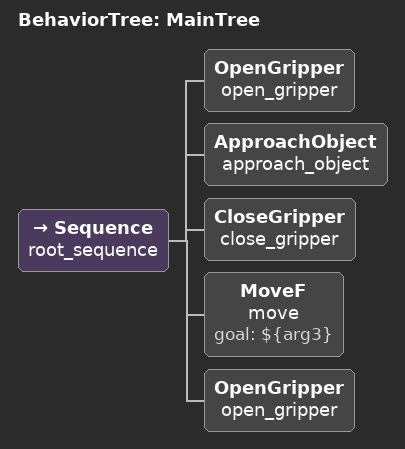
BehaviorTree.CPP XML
<root main_tree_to_execute = "MainTree" >
    <BehaviorTree ID="MainTree">
       <Sequence name="root_sequence">
           <OpenGripper    name="open_gripper"/>
           <ApproachObject name="approach_object"/>
           <CloseGripper   name="close_gripper"/>
           <MoveF    name="move" goal="${arg3}"/>
           <OpenGripper    name="open_gripper"/>
       </Sequence>
    </BehaviorTree>
</root>
